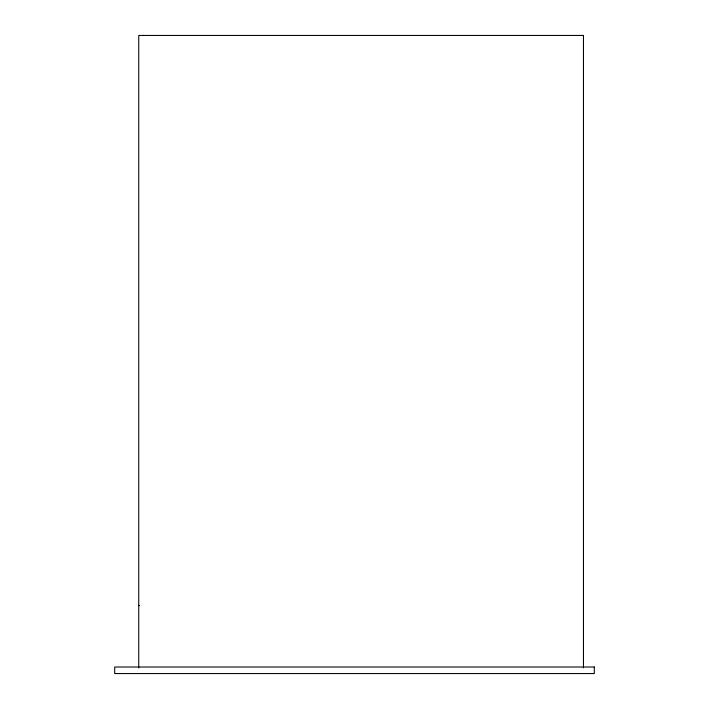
<?xml version="1.0" encoding="UTF-8"?>
<svg xmlns="http://www.w3.org/2000/svg" width="709" height="709" viewBox="0 0 709 709"><rect width="100%" height="100%" fill="white"/><g stroke="black" fill="none" stroke-linecap="round" stroke-linejoin="round"><path stroke-width="1.06" d="M583.472 667.878L583.472 35.45L138.742 35.45L138.742 667.878M139.567 605.53A5.486 5.486 0 0 1 138.742 605.362M594.302 667.009L114.698 667.009L114.698 673.55L594.302 673.55L594.302 667.009"/></g></svg>
